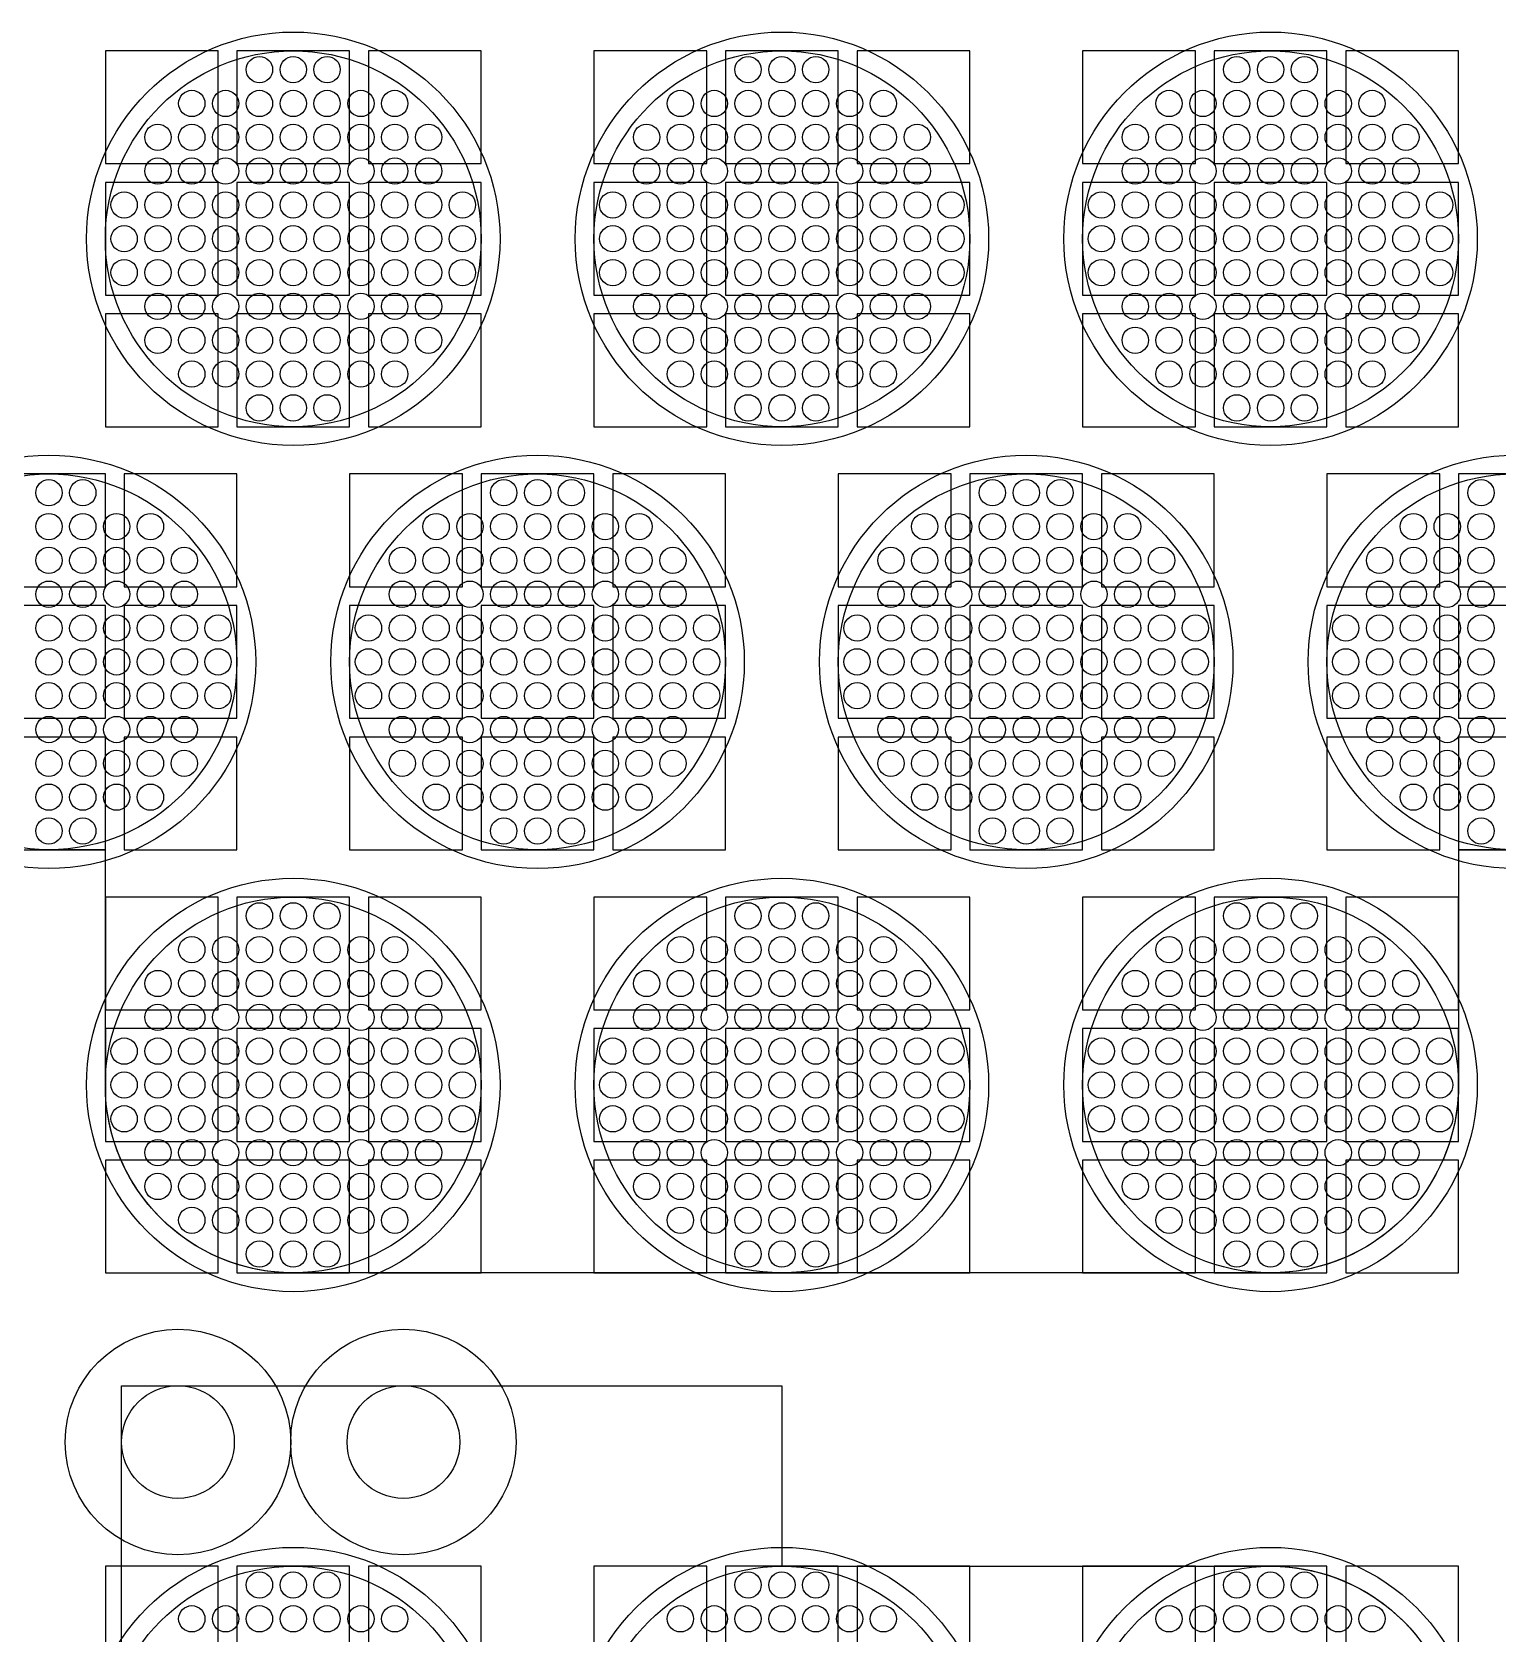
# Model space of a CAD drawing. Extents: x -49 to 54, y -38 to 38.
# Drawn here: x 6.168 to 10.068, y 19.852 to 24.114 of the extents above; entities that cross this region are included whole.
import ezdxf

# ---------------------------------------------------------------- set-up
doc = ezdxf.new("R2010")
doc.units = 0
for name, color, linetype in [('ADHESIVE_VIA_OPENINGS', 30, 'CONTINUOUS'), ('BACK_LAYER', 5, 'CONTINUOUS'), ('COND_LAYER_LOWER_ELECTRODE', 6, 'CONTINUOUS'), ('CONDUCTIVE_LAYER_BACK_LAYER', 2, 'CONTINUOUS'), ('EMITTER', 3, 'CONTINUOUS'), ('LOWER_ELECTRODE', 1, 'CONTINUOUS'), ('SUBSTRATE_VIA', 4, 'CONTINUOUS')]:
    doc.layers.add(name, color=color, linetype=linetype)

msp = doc.modelspace()

# ---------------------------------------------------------------- linework, layer by layer
at = {"layer": 'ADHESIVE_VIA_OPENINGS'}
for centre in [(6.5559, 20.3622), (7.1559, 20.3622)]:
    msp.add_circle(centre, 0.3, dxfattribs=at)
at = {"layer": 'BACK_LAYER'}
for points in [[(6.3628, 23.7639), (6.6628, 23.7639), (6.6628, 24.0639), (6.3628, 24.0639)], [(6.7128, 23.7639), (7.0128, 23.7639), (7.0128, 24.0639), (6.7128, 24.0639)], [(7.0628, 23.7639), (7.3628, 23.7639), (7.3628, 24.0639), (7.0628, 24.0639)], [(7.6628, 23.7639), (7.9628, 23.7639), (7.9628, 24.0639), (7.6628, 24.0639)], [(8.0128, 23.7639), (8.3128, 23.7639), (8.3128, 24.0639), (8.0128, 24.0639)], [(8.3628, 23.7639), (8.6628, 23.7639), (8.6628, 24.0639), (8.3628, 24.0639)], [(8.9628, 23.7639), (9.2628, 23.7639), (9.2628, 24.0639), (8.9628, 24.0639)], [(9.3128, 23.7639), (9.6128, 23.7639), (9.6128, 24.0639), (9.3128, 24.0639)], [(9.6628, 23.7639), (9.9628, 23.7639), (9.9628, 24.0639), (9.6628, 24.0639)], [(6.3628, 23.4139), (6.6628, 23.4139), (6.6628, 23.7139), (6.3628, 23.7139)], [(6.7128, 23.4139), (7.0128, 23.4139), (7.0128, 23.7139), (6.7128, 23.7139)], [(7.0628, 23.4139), (7.3628, 23.4139), (7.3628, 23.7139), (7.0628, 23.7139)], [(7.6628, 23.4139), (7.9628, 23.4139), (7.9628, 23.7139), (7.6628, 23.7139)], [(8.0128, 23.4139), (8.3128, 23.4139), (8.3128, 23.7139), (8.0128, 23.7139)], [(8.3628, 23.4139), (8.6628, 23.4139), (8.6628, 23.7139), (8.3628, 23.7139)], [(8.9628, 23.4139), (9.2628, 23.4139), (9.2628, 23.7139), (8.9628, 23.7139)], [(9.3128, 23.4139), (9.6128, 23.4139), (9.6128, 23.7139), (9.3128, 23.7139)], [(9.6628, 23.4139), (9.9628, 23.4139), (9.9628, 23.7139), (9.6628, 23.7139)], [(6.3628, 23.0639), (6.6628, 23.0639), (6.6628, 23.3639), (6.3628, 23.3639)], [(6.7128, 23.0639), (7.0128, 23.0639), (7.0128, 23.3639), (6.7128, 23.3639)], [(7.0628, 23.0639), (7.3628, 23.0639), (7.3628, 23.3639), (7.0628, 23.3639)], [(7.6628, 23.0639), (7.9628, 23.0639), (7.9628, 23.3639), (7.6628, 23.3639)], [(8.0128, 23.0639), (8.3128, 23.0639), (8.3128, 23.3639), (8.0128, 23.3639)], [(8.3628, 23.0639), (8.6628, 23.0639), (8.6628, 23.3639), (8.3628, 23.3639)], [(8.9628, 23.0639), (9.2628, 23.0639), (9.2628, 23.3639), (8.9628, 23.3639)], [(9.3128, 23.0639), (9.6128, 23.0639), (9.6128, 23.3639), (9.3128, 23.3639)], [(9.6628, 23.0639), (9.9628, 23.0639), (9.9628, 23.3639), (9.6628, 23.3639)], [(6.0628, 22.6381), (6.3628, 22.6381), (6.3628, 22.9381), (6.0628, 22.9381)], [(6.4128, 22.6381), (6.7128, 22.6381), (6.7128, 22.9381), (6.4128, 22.9381)], [(7.0128, 22.6381), (7.3128, 22.6381), (7.3128, 22.9381), (7.0128, 22.9381)], [(7.3628, 22.6381), (7.6628, 22.6381), (7.6628, 22.9381), (7.3628, 22.9381)], [(7.7128, 22.6381), (8.0128, 22.6381), (8.0128, 22.9381), (7.7128, 22.9381)], [(8.3128, 22.6381), (8.6128, 22.6381), (8.6128, 22.9381), (8.3128, 22.9381)], [(8.6628, 22.6381), (8.9628, 22.6381), (8.9628, 22.9381), (8.6628, 22.9381)], [(9.0128, 22.6381), (9.3128, 22.6381), (9.3128, 22.9381), (9.0128, 22.9381)], [(9.6128, 22.6381), (9.9128, 22.6381), (9.9128, 22.9381), (9.6128, 22.9381)], [(9.9628, 22.6381), (10.2628, 22.6381), (10.2628, 22.9381), (9.9628, 22.9381)], [(6.0628, 22.2881), (6.3628, 22.2881), (6.3628, 22.5881), (6.0628, 22.5881)], [(6.4128, 22.2881), (6.7128, 22.2881), (6.7128, 22.5881), (6.4128, 22.5881)], [(7.0128, 22.2881), (7.3128, 22.2881), (7.3128, 22.5881), (7.0128, 22.5881)], [(7.3628, 22.2881), (7.6628, 22.2881), (7.6628, 22.5881), (7.3628, 22.5881)], [(7.7128, 22.2881), (8.0128, 22.2881), (8.0128, 22.5881), (7.7128, 22.5881)], [(8.3128, 22.2881), (8.6128, 22.2881), (8.6128, 22.5881), (8.3128, 22.5881)], [(8.6628, 22.2881), (8.9628, 22.2881), (8.9628, 22.5881), (8.6628, 22.5881)], [(9.0128, 22.2881), (9.3128, 22.2881), (9.3128, 22.5881), (9.0128, 22.5881)], [(9.6128, 22.2881), (9.9128, 22.2881), (9.9128, 22.5881), (9.6128, 22.5881)], [(9.9628, 22.2881), (10.2628, 22.2881), (10.2628, 22.5881), (9.9628, 22.5881)], [(6.0628, 21.9381), (6.3628, 21.9381), (6.3628, 22.2381), (6.0628, 22.2381)], [(6.4128, 21.9381), (6.7128, 21.9381), (6.7128, 22.2381), (6.4128, 22.2381)], [(7.0128, 21.9381), (7.3128, 21.9381), (7.3128, 22.2381), (7.0128, 22.2381)], [(7.3628, 21.9381), (7.6628, 21.9381), (7.6628, 22.2381), (7.3628, 22.2381)], [(7.7128, 21.9381), (8.0128, 21.9381), (8.0128, 22.2381), (7.7128, 22.2381)], [(8.3128, 21.9381), (8.6128, 21.9381), (8.6128, 22.2381), (8.3128, 22.2381)], [(8.6628, 21.9381), (8.9628, 21.9381), (8.9628, 22.2381), (8.6628, 22.2381)], [(9.0128, 21.9381), (9.3128, 21.9381), (9.3128, 22.2381), (9.0128, 22.2381)], [(9.6128, 21.9381), (9.9128, 21.9381), (9.9128, 22.2381), (9.6128, 22.2381)], [(9.9628, 21.9381), (10.2628, 21.9381), (10.2628, 22.2381), (9.9628, 22.2381)], [(6.3628, 21.5123), (6.6628, 21.5123), (6.6628, 21.8123), (6.3628, 21.8123)], [(6.7128, 21.5123), (7.0128, 21.5123), (7.0128, 21.8123), (6.7128, 21.8123)], [(7.0628, 21.5123), (7.3628, 21.5123), (7.3628, 21.8123), (7.0628, 21.8123)], [(7.6628, 21.5123), (7.9628, 21.5123), (7.9628, 21.8123), (7.6628, 21.8123)], [(8.0128, 21.5123), (8.3128, 21.5123), (8.3128, 21.8123), (8.0128, 21.8123)], [(8.3628, 21.5123), (8.6628, 21.5123), (8.6628, 21.8123), (8.3628, 21.8123)], [(8.9628, 21.5123), (9.2628, 21.5123), (9.2628, 21.8123), (8.9628, 21.8123)], [(9.3128, 21.5123), (9.6128, 21.5123), (9.6128, 21.8123), (9.3128, 21.8123)], [(9.6628, 21.5123), (9.9628, 21.5123), (9.9628, 21.8123), (9.6628, 21.8123)], [(6.3628, 21.1623), (6.6628, 21.1623), (6.6628, 21.4623), (6.3628, 21.4623)], [(6.7128, 21.1623), (7.0128, 21.1623), (7.0128, 21.4623), (6.7128, 21.4623)], [(7.0628, 21.1623), (7.3628, 21.1623), (7.3628, 21.4623), (7.0628, 21.4623)], [(7.6628, 21.1623), (7.9628, 21.1623), (7.9628, 21.4623), (7.6628, 21.4623)], [(8.0128, 21.1623), (8.3128, 21.1623), (8.3128, 21.4623), (8.0128, 21.4623)], [(8.3628, 21.1623), (8.6628, 21.1623), (8.6628, 21.4623), (8.3628, 21.4623)], [(8.9628, 21.1623), (9.2628, 21.1623), (9.2628, 21.4623), (8.9628, 21.4623)], [(9.3128, 21.1623), (9.6128, 21.1623), (9.6128, 21.4623), (9.3128, 21.4623)], [(9.6628, 21.1623), (9.9628, 21.1623), (9.9628, 21.4623), (9.6628, 21.4623)], [(6.3628, 20.8123), (6.6628, 20.8123), (6.6628, 21.1123), (6.3628, 21.1123)], [(6.7128, 20.8123), (7.0128, 20.8123), (7.0128, 21.1123), (6.7128, 21.1123)], [(7.0628, 20.8123), (7.3628, 20.8123), (7.3628, 21.1123), (7.0628, 21.1123)], [(7.6628, 20.8123), (7.9628, 20.8123), (7.9628, 21.1123), (7.6628, 21.1123)], [(8.0128, 20.8123), (8.3128, 20.8123), (8.3128, 21.1123), (8.0128, 21.1123)], [(8.3628, 20.8123), (8.6628, 20.8123), (8.6628, 21.1123), (8.3628, 21.1123)], [(8.9628, 20.8123), (9.2628, 20.8123), (9.2628, 21.1123), (8.9628, 21.1123)], [(9.3128, 20.8123), (9.6128, 20.8123), (9.6128, 21.1123), (9.3128, 21.1123)], [(9.6628, 20.8123), (9.9628, 20.8123), (9.9628, 21.1123), (9.6628, 21.1123)], [(6.3628, 19.7319), (6.6628, 19.7319), (6.6628, 20.0319), (6.3628, 20.0319)], [(6.7128, 19.7319), (7.0128, 19.7319), (7.0128, 20.0319), (6.7128, 20.0319)], [(7.0628, 19.7319), (7.3628, 19.7319), (7.3628, 20.0319), (7.0628, 20.0319)], [(7.6628, 19.7319), (7.9628, 19.7319), (7.9628, 20.0319), (7.6628, 20.0319)], [(8.0128, 19.7319), (8.3128, 19.7319), (8.3128, 20.0319), (8.0128, 20.0319)], [(8.3628, 19.7319), (8.6628, 19.7319), (8.6628, 20.0319), (8.3628, 20.0319)], [(8.9628, 19.7319), (9.2628, 19.7319), (9.2628, 20.0319), (8.9628, 20.0319)], [(9.3128, 19.7319), (9.6128, 19.7319), (9.6128, 20.0319), (9.3128, 20.0319)], [(9.6628, 19.7319), (9.9628, 19.7319), (9.9628, 20.0319), (9.6628, 20.0319)]]:
    msp.add_lwpolyline(points, close=True, dxfattribs=at)
at = {"layer": 'COND_LAYER_LOWER_ELECTRODE'}
for centre in [(6.8628, 23.5639), (8.1628, 23.5639), (9.4628, 23.5639), (6.2128, 22.4381), (7.5128, 22.4381), (8.8128, 22.4381), (10.1128, 22.4381), (6.8628, 21.3123), (8.1628, 21.3123), (9.4628, 21.3123), (6.8628, 19.5319), (8.1628, 19.5319), (9.4628, 19.5319)]:
    msp.add_circle(centre, 0.55, dxfattribs=at)
at = {"layer": 'CONDUCTIVE_LAYER_BACK_LAYER'}
for points in [[(10.1227, 21.9382), (9.9628, 21.9382), (9.9628, 21.3123), (9.9624, 21.2924), (9.9612, 21.2725), (9.9592, 21.2528), (9.9565, 21.2331), (9.9529, 21.2135), (9.9486, 21.1941), (9.9435, 21.1749), (9.9377, 21.1559), (9.9311, 21.1371), (9.9238, 21.1186), (9.9157, 21.1005), (9.9069, 21.0826), (9.8974, 21.0651), (9.8873, 21.0481), (9.8764, 21.0314), (9.8649, 21.0152), (9.8528, 20.9994), (9.8401, 20.9842), (9.8267, 20.9694), (9.8128, 20.9552), (9.7983, 20.9416), (9.7833, 20.9285), (9.7678, 20.9161), (9.7518, 20.9043), (9.7354, 20.8931), (9.7185, 20.8826), (9.7012, 20.8728), (9.6836, 20.8637), (9.6656, 20.8552), (9.6472, 20.8475), (9.6286, 20.8406), (9.6097, 20.8343), (9.5906, 20.8289), (9.5713, 20.8242), (9.5518, 20.8203), (9.5322, 20.8171), (9.5124, 20.8147), (9.4926, 20.8132), (9.4727, 20.8124), (6.8528, 20.8124), (6.833, 20.8132), (6.8132, 20.8147), (6.7934, 20.8171), (6.7738, 20.8203), (6.7543, 20.8242), (6.735, 20.8289), (6.7159, 20.8343), (6.697, 20.8406), (6.6784, 20.8475), (6.66, 20.8552), (6.642, 20.8637), (6.6244, 20.8728), (6.6071, 20.8826), (6.5902, 20.8931), (6.5737, 20.9043), (6.5578, 20.9161), (6.5422, 20.9285), (6.5272, 20.9416), (6.5128, 20.9552), (6.4988, 20.9694), (6.4855, 20.9842), (6.4728, 20.9994), (6.4606, 21.0152), (6.4491, 21.0314), (6.4383, 21.0481), (6.4281, 21.0651), (6.4186, 21.0826), (6.4099, 21.1005), (6.4018, 21.1186), (6.3945, 21.1371), (6.3879, 21.1559), (6.382, 21.1749), (6.377, 21.1941), (6.3726, 21.2135), (6.3691, 21.2331), (6.3663, 21.2528), (6.3644, 21.2725), (6.3632, 21.2924), (6.3628, 21.3123), (6.3628, 21.9382), (6.2028, 21.9382), (6.183, 21.939), (6.1632, 21.9406)], [(6.4059, 19.7347), (6.4059, 20.5122), (8.1628, 20.5122), (8.1628, 20.0318), (9.4727, 20.0318), (9.4926, 20.031), (9.5124, 20.0294), (9.5322, 20.0271), (9.5518, 20.0239), (9.5713, 20.02), (9.5906, 20.0153), (9.6097, 20.0098), (9.6286, 20.0036), (9.6472, 19.9966), (9.6656, 19.9889), (9.6836, 19.9805), (9.7012, 19.9714), (9.7185, 19.9615), (9.7354, 19.951), (9.7518, 19.9399), (9.7678, 19.9281), (9.7833, 19.9156), (9.7983, 19.9026), (9.8128, 19.8889), (9.8267, 19.8747), (9.8401, 19.86), (9.8528, 19.8447)]]:
    msp.add_lwpolyline(points, dxfattribs=at)
at = {"layer": 'EMITTER'}
for centre in [(6.8628, 23.5639), (8.1628, 23.5639), (9.4628, 23.5639), (6.2128, 22.4381), (7.5128, 22.4381), (8.8128, 22.4381), (10.1128, 22.4381), (6.8628, 21.3123), (8.1628, 21.3123), (9.4628, 21.3123), (6.8628, 19.5319), (8.1628, 19.5319), (9.4628, 19.5319)]:
    msp.add_circle(centre, 0.5, dxfattribs=at)
at = {"layer": 'LOWER_ELECTRODE'}
for centre in [(6.7728, 24.0139), (6.8628, 24.0139), (6.9528, 24.0139), (8.0728, 24.0139), (8.1628, 24.0139), (8.2528, 24.0139), (9.3728, 24.0139), (9.4628, 24.0139), (9.5528, 24.0139), (6.5928, 23.9239), (6.6828, 23.9239), (6.7728, 23.9239), (6.8628, 23.9239), (6.9528, 23.9239), (7.0428, 23.9239), (7.1328, 23.9239), (7.8928, 23.9239), (7.9828, 23.9239), (8.0728, 23.9239), (8.1628, 23.9239), (8.2528, 23.9239), (8.3428, 23.9239), (8.4328, 23.9239), (9.1928, 23.9239), (9.2828, 23.9239), (9.3728, 23.9239), (9.4628, 23.9239), (9.5528, 23.9239), (9.6428, 23.9239), (9.7328, 23.9239), (6.5028, 23.8339), (6.5928, 23.8339), (6.6828, 23.8339), (6.7728, 23.8339), (6.8628, 23.8339), (6.9528, 23.8339), (7.0428, 23.8339), (7.1328, 23.8339), (7.2228, 23.8339), (7.8028, 23.8339), (7.8928, 23.8339), (7.9828, 23.8339), (8.0728, 23.8339), (8.1628, 23.8339), (8.2528, 23.8339), (8.3428, 23.8339), (8.4328, 23.8339), (8.5228, 23.8339), (9.1028, 23.8339), (9.1928, 23.8339), (9.2828, 23.8339), (9.3728, 23.8339), (9.4628, 23.8339), (9.5528, 23.8339), (9.6428, 23.8339), (9.7328, 23.8339), (9.8228, 23.8339), (6.5028, 23.7439), (6.5928, 23.7439), (6.6828, 23.7439), (6.7728, 23.7439), (6.8628, 23.7439), (6.9528, 23.7439), (7.0428, 23.7439), (7.1328, 23.7439), (7.2228, 23.7439), (7.8028, 23.7439), (7.8928, 23.7439), (7.9828, 23.7439), (8.0728, 23.7439), (8.1628, 23.7439), (8.2528, 23.7439), (8.3428, 23.7439), (8.4328, 23.7439), (8.5228, 23.7439), (9.1028, 23.7439), (9.1928, 23.7439), (9.2828, 23.7439), (9.3728, 23.7439), (9.4628, 23.7439), (9.5528, 23.7439), (9.6428, 23.7439), (9.7328, 23.7439), (9.8228, 23.7439), (6.4128, 23.6539), (6.5028, 23.6539), (6.5928, 23.6539), (6.6828, 23.6539), (6.7728, 23.6539), (6.8628, 23.6539), (6.9528, 23.6539), (7.0428, 23.6539), (7.1328, 23.6539), (7.2228, 23.6539), (7.3128, 23.6539), (7.7128, 23.6539), (7.8028, 23.6539), (7.8928, 23.6539), (7.9828, 23.6539), (8.0728, 23.6539), (8.1628, 23.6539), (8.2528, 23.6539), (8.3428, 23.6539), (8.4328, 23.6539), (8.5228, 23.6539), (8.6128, 23.6539), (9.0128, 23.6539), (9.1028, 23.6539), (9.1928, 23.6539), (9.2828, 23.6539), (9.3728, 23.6539), (9.4628, 23.6539), (9.5528, 23.6539), (9.6428, 23.6539), (9.7328, 23.6539), (9.8228, 23.6539), (9.9128, 23.6539), (6.4128, 23.5639), (6.5028, 23.5639), (6.5928, 23.5639), (6.6828, 23.5639), (6.7728, 23.5639), (6.8628, 23.5639), (6.9528, 23.5639), (7.0428, 23.5639), (7.1328, 23.5639), (7.2228, 23.5639), (7.3128, 23.5639), (7.7128, 23.5639), (7.8028, 23.5639), (7.8928, 23.5639), (7.9828, 23.5639), (8.0728, 23.5639), (8.1628, 23.5639), (8.2528, 23.5639), (8.3428, 23.5639), (8.4328, 23.5639), (8.5228, 23.5639), (8.6128, 23.5639), (9.0128, 23.5639), (9.1028, 23.5639), (9.1928, 23.5639), (9.2828, 23.5639), (9.3728, 23.5639), (9.4628, 23.5639), (9.5528, 23.5639), (9.6428, 23.5639), (9.7328, 23.5639), (9.8228, 23.5639), (9.9128, 23.5639), (6.4128, 23.4739), (6.5028, 23.4739), (6.5928, 23.4739), (6.6828, 23.4739), (6.7728, 23.4739), (6.8628, 23.4739), (6.9528, 23.4739), (7.0428, 23.4739), (7.1328, 23.4739), (7.2228, 23.4739), (7.3128, 23.4739), (7.7128, 23.4739), (7.8028, 23.4739), (7.8928, 23.4739), (7.9828, 23.4739), (8.0728, 23.4739), (8.1628, 23.4739), (8.2528, 23.4739), (8.3428, 23.4739), (8.4328, 23.4739), (8.5228, 23.4739), (8.6128, 23.4739), (9.0128, 23.4739), (9.1028, 23.4739), (9.1928, 23.4739), (9.2828, 23.4739), (9.3728, 23.4739), (9.4628, 23.4739), (9.5528, 23.4739), (9.6428, 23.4739), (9.7328, 23.4739), (9.8228, 23.4739), (9.9128, 23.4739), (6.5028, 23.3839), (6.5928, 23.3839), (6.6828, 23.3839), (6.7728, 23.3839), (6.8628, 23.3839), (6.9528, 23.3839), (7.0428, 23.3839), (7.1328, 23.3839), (7.2228, 23.3839), (7.8028, 23.3839), (7.8928, 23.3839), (7.9828, 23.3839), (8.0728, 23.3839), (8.1628, 23.3839), (8.2528, 23.3839), (8.3428, 23.3839), (8.4328, 23.3839), (8.5228, 23.3839), (9.1028, 23.3839), (9.1928, 23.3839), (9.2828, 23.3839), (9.3728, 23.3839), (9.4628, 23.3839), (9.5528, 23.3839), (9.6428, 23.3839), (9.7328, 23.3839), (9.8228, 23.3839), (6.5028, 23.2939), (6.5928, 23.2939), (6.6828, 23.2939), (6.7728, 23.2939), (6.8628, 23.2939), (6.9528, 23.2939), (7.0428, 23.2939), (7.1328, 23.2939), (7.2228, 23.2939), (7.8028, 23.2939), (7.8928, 23.2939), (7.9828, 23.2939), (8.0728, 23.2939), (8.1628, 23.2939), (8.2528, 23.2939), (8.3428, 23.2939), (8.4328, 23.2939), (8.5228, 23.2939), (9.1028, 23.2939), (9.1928, 23.2939), (9.2828, 23.2939), (9.3728, 23.2939), (9.4628, 23.2939), (9.5528, 23.2939), (9.6428, 23.2939), (9.7328, 23.2939), (9.8228, 23.2939), (6.5928, 23.2039), (6.6828, 23.2039), (6.7728, 23.2039), (6.8628, 23.2039), (6.9528, 23.2039), (7.0428, 23.2039), (7.1328, 23.2039), (7.8928, 23.2039), (7.9828, 23.2039), (8.0728, 23.2039), (8.1628, 23.2039), (8.2528, 23.2039), (8.3428, 23.2039), (8.4328, 23.2039), (9.1928, 23.2039), (9.2828, 23.2039), (9.3728, 23.2039), (9.4628, 23.2039), (9.5528, 23.2039), (9.6428, 23.2039), (9.7328, 23.2039), (6.7728, 23.1139), (6.8628, 23.1139), (6.9528, 23.1139), (8.0728, 23.1139), (8.1628, 23.1139), (8.2528, 23.1139), (9.3728, 23.1139), (9.4628, 23.1139), (9.5528, 23.1139), (6.2128, 22.8881), (6.3028, 22.8881), (7.4228, 22.8881), (7.5128, 22.8881), (7.6028, 22.8881), (8.7228, 22.8881), (8.8128, 22.8881), (8.9028, 22.8881), (10.0228, 22.8881), (6.2128, 22.7981), (6.3028, 22.7981), (6.3928, 22.7981), (6.4828, 22.7981), (7.2428, 22.7981), (7.3328, 22.7981), (7.4228, 22.7981), (7.5128, 22.7981), (7.6028, 22.7981), (7.6928, 22.7981), (7.7828, 22.7981), (8.5428, 22.7981), (8.6328, 22.7981), (8.7228, 22.7981), (8.8128, 22.7981), (8.9028, 22.7981), (8.9928, 22.7981), (9.0828, 22.7981), (9.8428, 22.7981), (9.9328, 22.7981), (10.0228, 22.7981), (6.2128, 22.7081), (6.3028, 22.7081), (6.3928, 22.7081), (6.4828, 22.7081), (6.5728, 22.7081), (7.1528, 22.7081), (7.2428, 22.7081), (7.3328, 22.7081), (7.4228, 22.7081), (7.5128, 22.7081), (7.6028, 22.7081), (7.6928, 22.7081), (7.7828, 22.7081), (7.8728, 22.7081), (8.4528, 22.7081), (8.5428, 22.7081), (8.6328, 22.7081), (8.7228, 22.7081), (8.8128, 22.7081), (8.9028, 22.7081), (8.9928, 22.7081), (9.0828, 22.7081), (9.1728, 22.7081), (9.7528, 22.7081), (9.8428, 22.7081), (9.9328, 22.7081), (10.0228, 22.7081), (6.2128, 22.6181), (6.3028, 22.6181), (6.3928, 22.6181), (6.4828, 22.6181), (6.5728, 22.6181), (7.1528, 22.6181), (7.2428, 22.6181), (7.3328, 22.6181), (7.4228, 22.6181), (7.5128, 22.6181), (7.6028, 22.6181), (7.6928, 22.6181), (7.7828, 22.6181), (7.8728, 22.6181), (8.4528, 22.6181), (8.5428, 22.6181), (8.6328, 22.6181), (8.7228, 22.6181), (8.8128, 22.6181), (8.9028, 22.6181), (8.9928, 22.6181), (9.0828, 22.6181), (9.1728, 22.6181), (9.7528, 22.6181), (9.8428, 22.6181), (9.9328, 22.6181), (10.0228, 22.6181), (6.2128, 22.5281), (6.3028, 22.5281), (6.3928, 22.5281), (6.4828, 22.5281), (6.5728, 22.5281), (6.6628, 22.5281), (7.0628, 22.5281), (7.1528, 22.5281), (7.2428, 22.5281), (7.3328, 22.5281), (7.4228, 22.5281), (7.5128, 22.5281), (7.6028, 22.5281), (7.6928, 22.5281), (7.7828, 22.5281), (7.8728, 22.5281), (7.9628, 22.5281), (8.3628, 22.5281), (8.4528, 22.5281), (8.5428, 22.5281), (8.6328, 22.5281), (8.7228, 22.5281), (8.8128, 22.5281), (8.9028, 22.5281), (8.9928, 22.5281), (9.0828, 22.5281), (9.1728, 22.5281), (9.2628, 22.5281), (9.6628, 22.5281), (9.7528, 22.5281), (9.8428, 22.5281), (9.9328, 22.5281), (10.0228, 22.5281), (6.2128, 22.4381), (6.3028, 22.4381), (6.3928, 22.4381), (6.4828, 22.4381), (6.5728, 22.4381), (6.6628, 22.4381), (7.0628, 22.4381), (7.1528, 22.4381), (7.2428, 22.4381), (7.3328, 22.4381), (7.4228, 22.4381), (7.5128, 22.4381), (7.6028, 22.4381), (7.6928, 22.4381), (7.7828, 22.4381), (7.8728, 22.4381), (7.9628, 22.4381), (8.3628, 22.4381), (8.4528, 22.4381), (8.5428, 22.4381), (8.6328, 22.4381), (8.7228, 22.4381), (8.8128, 22.4381), (8.9028, 22.4381), (8.9928, 22.4381), (9.0828, 22.4381), (9.1728, 22.4381), (9.2628, 22.4381), (9.6628, 22.4381), (9.7528, 22.4381), (9.8428, 22.4381), (9.9328, 22.4381), (10.0228, 22.4381), (6.2128, 22.3481), (6.3028, 22.3481), (6.3928, 22.3481), (6.4828, 22.3481), (6.5728, 22.3481), (6.6628, 22.3481), (7.0628, 22.3481), (7.1528, 22.3481), (7.2428, 22.3481), (7.3328, 22.3481), (7.4228, 22.3481), (7.5128, 22.3481), (7.6028, 22.3481), (7.6928, 22.3481), (7.7828, 22.3481), (7.8728, 22.3481), (7.9628, 22.3481), (8.3628, 22.3481), (8.4528, 22.3481), (8.5428, 22.3481), (8.6328, 22.3481), (8.7228, 22.3481), (8.8128, 22.3481), (8.9028, 22.3481), (8.9928, 22.3481), (9.0828, 22.3481), (9.1728, 22.3481), (9.2628, 22.3481), (9.6628, 22.3481), (9.7528, 22.3481), (9.8428, 22.3481), (9.9328, 22.3481), (10.0228, 22.3481), (6.2128, 22.2581), (6.3028, 22.2581), (6.3928, 22.2581), (6.4828, 22.2581), (6.5728, 22.2581), (7.1528, 22.2581), (7.2428, 22.2581), (7.3328, 22.2581), (7.4228, 22.2581), (7.5128, 22.2581), (7.6028, 22.2581), (7.6928, 22.2581), (7.7828, 22.2581), (7.8728, 22.2581), (8.4528, 22.2581), (8.5428, 22.2581), (8.6328, 22.2581), (8.7228, 22.2581), (8.8128, 22.2581), (8.9028, 22.2581), (8.9928, 22.2581), (9.0828, 22.2581), (9.1728, 22.2581), (9.7528, 22.2581), (9.8428, 22.2581), (9.9328, 22.2581), (10.0228, 22.2581), (6.2128, 22.1681), (6.3028, 22.1681), (6.3928, 22.1681), (6.4828, 22.1681), (6.5728, 22.1681), (7.1528, 22.1681), (7.2428, 22.1681), (7.3328, 22.1681), (7.4228, 22.1681), (7.5128, 22.1681), (7.6028, 22.1681), (7.6928, 22.1681), (7.7828, 22.1681), (7.8728, 22.1681), (8.4528, 22.1681), (8.5428, 22.1681), (8.6328, 22.1681), (8.7228, 22.1681), (8.8128, 22.1681), (8.9028, 22.1681), (8.9928, 22.1681), (9.0828, 22.1681), (9.1728, 22.1681), (9.7528, 22.1681), (9.8428, 22.1681), (9.9328, 22.1681), (10.0228, 22.1681), (6.2128, 22.0781), (6.3028, 22.0781), (6.3928, 22.0781), (6.4828, 22.0781), (7.2428, 22.0781), (7.3328, 22.0781), (7.4228, 22.0781), (7.5128, 22.0781), (7.6028, 22.0781), (7.6928, 22.0781), (7.7828, 22.0781), (8.5428, 22.0781), (8.6328, 22.0781), (8.7228, 22.0781), (8.8128, 22.0781), (8.9028, 22.0781), (8.9928, 22.0781), (9.0828, 22.0781), (9.8428, 22.0781), (9.9328, 22.0781), (10.0228, 22.0781), (6.2128, 21.9881), (6.3028, 21.9881), (7.4228, 21.9881), (7.5128, 21.9881), (7.6028, 21.9881), (8.7228, 21.9881), (8.8128, 21.9881), (8.9028, 21.9881), (10.0228, 21.9881), (6.7728, 21.7623), (6.8628, 21.7623), (6.9528, 21.7623), (8.0728, 21.7623), (8.1628, 21.7623), (8.2528, 21.7623), (9.3728, 21.7623), (9.4628, 21.7623), (9.5528, 21.7623), (6.5928, 21.6723), (6.6828, 21.6723), (6.7728, 21.6723), (6.8628, 21.6723), (6.9528, 21.6723), (7.0428, 21.6723), (7.1328, 21.6723), (7.8928, 21.6723), (7.9828, 21.6723), (8.0728, 21.6723), (8.1628, 21.6723), (8.2528, 21.6723), (8.3428, 21.6723), (8.4328, 21.6723), (9.1928, 21.6723), (9.2828, 21.6723), (9.3728, 21.6723), (9.4628, 21.6723), (9.5528, 21.6723), (9.6428, 21.6723), (9.7328, 21.6723), (6.5028, 21.5823), (6.5928, 21.5823), (6.6828, 21.5823), (6.7728, 21.5823), (6.8628, 21.5823), (6.9528, 21.5823), (7.0428, 21.5823), (7.1328, 21.5823), (7.2228, 21.5823), (7.8028, 21.5823), (7.8928, 21.5823), (7.9828, 21.5823), (8.0728, 21.5823), (8.1628, 21.5823), (8.2528, 21.5823), (8.3428, 21.5823), (8.4328, 21.5823), (8.5228, 21.5823), (9.1028, 21.5823), (9.1928, 21.5823), (9.2828, 21.5823), (9.3728, 21.5823), (9.4628, 21.5823), (9.5528, 21.5823), (9.6428, 21.5823), (9.7328, 21.5823), (9.8228, 21.5823), (6.5028, 21.4923), (6.5928, 21.4923), (6.6828, 21.4923), (6.7728, 21.4923), (6.8628, 21.4923), (6.9528, 21.4923), (7.0428, 21.4923), (7.1328, 21.4923), (7.2228, 21.4923), (7.8028, 21.4923), (7.8928, 21.4923), (7.9828, 21.4923), (8.0728, 21.4923), (8.1628, 21.4923), (8.2528, 21.4923), (8.3428, 21.4923), (8.4328, 21.4923), (8.5228, 21.4923), (9.1028, 21.4923), (9.1928, 21.4923), (9.2828, 21.4923), (9.3728, 21.4923), (9.4628, 21.4923), (9.5528, 21.4923), (9.6428, 21.4923), (9.7328, 21.4923), (9.8228, 21.4923), (6.4128, 21.4023), (6.5028, 21.4023), (6.5928, 21.4023), (6.6828, 21.4023), (6.7728, 21.4023), (6.8628, 21.4023), (6.9528, 21.4023), (7.0428, 21.4023), (7.1328, 21.4023), (7.2228, 21.4023), (7.3128, 21.4023), (7.7128, 21.4023), (7.8028, 21.4023), (7.8928, 21.4023), (7.9828, 21.4023), (8.0728, 21.4023), (8.1628, 21.4023), (8.2528, 21.4023), (8.3428, 21.4023), (8.4328, 21.4023), (8.5228, 21.4023), (8.6128, 21.4023), (9.0128, 21.4023), (9.1028, 21.4023), (9.1928, 21.4023), (9.2828, 21.4023), (9.3728, 21.4023), (9.4628, 21.4023), (9.5528, 21.4023), (9.6428, 21.4023), (9.7328, 21.4023), (9.8228, 21.4023), (9.9128, 21.4023), (6.4128, 21.3123), (6.5028, 21.3123), (6.5928, 21.3123), (6.6828, 21.3123), (6.7728, 21.3123), (6.8628, 21.3123), (6.9528, 21.3123), (7.0428, 21.3123), (7.1328, 21.3123), (7.2228, 21.3123), (7.3128, 21.3123), (7.7128, 21.3123), (7.8028, 21.3123), (7.8928, 21.3123), (7.9828, 21.3123), (8.0728, 21.3123), (8.1628, 21.3123), (8.2528, 21.3123), (8.3428, 21.3123), (8.4328, 21.3123), (8.5228, 21.3123), (8.6128, 21.3123), (9.0128, 21.3123), (9.1028, 21.3123), (9.1928, 21.3123), (9.2828, 21.3123), (9.3728, 21.3123), (9.4628, 21.3123), (9.5528, 21.3123), (9.6428, 21.3123), (9.7328, 21.3123), (9.8228, 21.3123), (9.9128, 21.3123), (6.4128, 21.2223), (6.5028, 21.2223), (6.5928, 21.2223), (6.6828, 21.2223), (6.7728, 21.2223), (6.8628, 21.2223), (6.9528, 21.2223), (7.0428, 21.2223), (7.1328, 21.2223), (7.2228, 21.2223), (7.3128, 21.2223), (7.7128, 21.2223), (7.8028, 21.2223), (7.8928, 21.2223), (7.9828, 21.2223), (8.0728, 21.2223), (8.1628, 21.2223), (8.2528, 21.2223), (8.3428, 21.2223), (8.4328, 21.2223), (8.5228, 21.2223), (8.6128, 21.2223), (9.0128, 21.2223), (9.1028, 21.2223), (9.1928, 21.2223), (9.2828, 21.2223), (9.3728, 21.2223), (9.4628, 21.2223), (9.5528, 21.2223), (9.6428, 21.2223), (9.7328, 21.2223), (9.8228, 21.2223), (9.9128, 21.2223), (6.5028, 21.1323), (6.5928, 21.1323), (6.6828, 21.1323), (6.7728, 21.1323), (6.8628, 21.1323), (6.9528, 21.1323), (7.0428, 21.1323), (7.1328, 21.1323), (7.2228, 21.1323), (7.8028, 21.1323), (7.8928, 21.1323), (7.9828, 21.1323), (8.0728, 21.1323), (8.1628, 21.1323), (8.2528, 21.1323), (8.3428, 21.1323), (8.4328, 21.1323), (8.5228, 21.1323), (9.1028, 21.1323), (9.1928, 21.1323), (9.2828, 21.1323), (9.3728, 21.1323), (9.4628, 21.1323), (9.5528, 21.1323), (9.6428, 21.1323), (9.7328, 21.1323), (9.8228, 21.1323), (6.5028, 21.0423), (6.5928, 21.0423), (6.6828, 21.0423), (6.7728, 21.0423), (6.8628, 21.0423), (6.9528, 21.0423), (7.0428, 21.0423), (7.1328, 21.0423), (7.2228, 21.0423), (7.8028, 21.0423), (7.8928, 21.0423), (7.9828, 21.0423), (8.0728, 21.0423), (8.1628, 21.0423), (8.2528, 21.0423), (8.3428, 21.0423), (8.4328, 21.0423), (8.5228, 21.0423), (9.1028, 21.0423), (9.1928, 21.0423), (9.2828, 21.0423), (9.3728, 21.0423), (9.4628, 21.0423), (9.5528, 21.0423), (9.6428, 21.0423), (9.7328, 21.0423), (9.8228, 21.0423), (6.5928, 20.9523), (6.6828, 20.9523), (6.7728, 20.9523), (6.8628, 20.9523), (6.9528, 20.9523), (7.0428, 20.9523), (7.1328, 20.9523), (7.8928, 20.9523), (7.9828, 20.9523), (8.0728, 20.9523), (8.1628, 20.9523), (8.2528, 20.9523), (8.3428, 20.9523), (8.4328, 20.9523), (9.1928, 20.9523), (9.2828, 20.9523), (9.3728, 20.9523), (9.4628, 20.9523), (9.5528, 20.9523), (9.6428, 20.9523), (9.7328, 20.9523), (6.7728, 20.8623), (6.8628, 20.8623), (6.9528, 20.8623), (8.0728, 20.8623), (8.1628, 20.8623), (8.2528, 20.8623), (9.3728, 20.8623), (9.4628, 20.8623), (9.5528, 20.8623), (6.7728, 19.9819), (6.8628, 19.9819), (6.9528, 19.9819), (8.0728, 19.9819), (8.1628, 19.9819), (8.2528, 19.9819), (9.3728, 19.9819), (9.4628, 19.9819), (9.5528, 19.9819), (6.5928, 19.8919), (6.6828, 19.8919), (6.7728, 19.8919), (6.8628, 19.8919), (6.9528, 19.8919), (7.0428, 19.8919), (7.1328, 19.8919), (7.8928, 19.8919), (7.9828, 19.8919), (8.0728, 19.8919), (8.1628, 19.8919), (8.2528, 19.8919), (8.3428, 19.8919), (8.4328, 19.8919), (9.1928, 19.8919), (9.2828, 19.8919), (9.3728, 19.8919), (9.4628, 19.8919), (9.5528, 19.8919), (9.6428, 19.8919), (9.7328, 19.8919)]:
    msp.add_circle(centre, 0.035, dxfattribs=at)
at = {"layer": 'SUBSTRATE_VIA'}
for centre in [(6.5559, 20.3622), (7.1559, 20.3622)]:
    msp.add_circle(centre, 0.15, dxfattribs=at)

doc.saveas('drawing.dxf')
